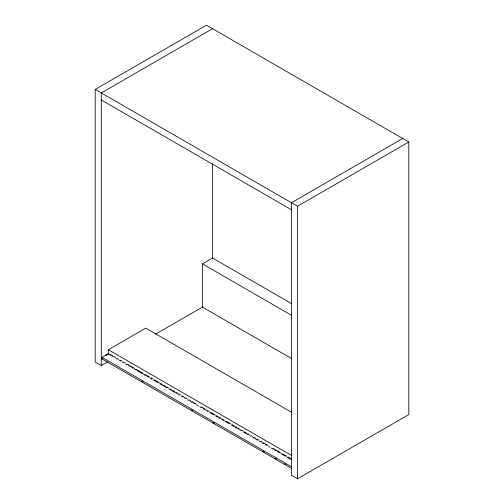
<?xml version="1.0" encoding="UTF-8"?>
<svg xmlns="http://www.w3.org/2000/svg" width="504" height="504" viewBox="0 0 504 504"><rect width="100%" height="100%" fill="white"/><g stroke="black" fill="none" stroke-linecap="round" stroke-linejoin="round"><path stroke-width="0.76" d="M101.953 357.714L101.959 358.388A0.662 0.384 -60 0 0 102.066 358.439M105.727 355.767L107.346 354.596A0.951 0.548 -60 0 1 107.604 354.507M108.694 353.43L101.903 357.349L101.613 358.684A1.147 0.662 -60 0 0 101.947 358.88A1.625 0.939 -60 0 0 102.577 358.665M107.383 361.973L101.272 365.501L95.206 361.992L95.206 89.441L206.476 25.2L408.794 142.008L408.794 414.559L297.524 478.8L291.451 475.297L291.451 202.747L402.728 138.499M212.549 28.703L101.272 92.95L101.272 365.501M95.206 89.441L297.524 206.249L408.794 142.008M291.728 358.646L202.432 307.094L202.432 263.875L212.549 258.035L291.621 303.685M108.354 354.4L108.354 349.732L145.782 328.123L291.652 412.335M108.694 353.821L108.354 354.01L111.082 355.585M155.553 334.158L203.049 306.741M101.272 99.956L291.451 209.752M202.432 263.875L291.728 315.428M108.354 349.732L291.715 455.591M110.735 354.608L112.783 355.793M114.143 356.574L115.51 357.361M117.552 358.546L118.919 359.333M120.28 360.121L121.647 360.908M123.688 362.086L125.055 362.874M127.096 364.052L128.463 364.839M129.824 365.627L134.593 368.38M135.96 369.167L143.457 373.502M144.818 374.283L149.594 377.042M150.954 377.83L153.002 379.008M154.363 379.796L159.132 382.549M160.499 383.336L162.54 384.521M163.907 385.308L165.268 386.089M166.635 386.877L168.676 388.061M170.043 388.849L171.404 389.636M172.765 390.424L174.812 391.602M176.173 392.389L178.221 393.567M179.582 394.355L180.949 395.142M182.309 395.93L184.357 397.114M185.718 397.895L187.078 398.683M189.126 399.867L190.487 400.655M191.854 401.442L196.623 404.195M201.398 406.949L206.167 409.702M207.528 410.489L208.895 411.277M210.937 412.461L215.032 414.824M216.392 415.605L221.162 418.364M222.529 419.152L224.57 420.33M225.937 421.117L230.706 423.87M232.067 424.658L234.114 425.842M235.475 426.63L236.842 427.411M238.203 428.198L240.251 429.383M241.611 430.17L242.978 430.958M244.339 431.745L246.387 432.923M247.748 433.711L249.108 434.498M251.156 435.676L252.517 436.464M253.884 437.251L255.925 438.436M257.292 439.217L258.653 440.005M260.7 441.189L262.061 441.976M263.422 442.764L268.197 445.517M272.966 448.27L280.463 452.598M282.511 453.783L286.6 456.145M287.967 456.926L291.369 458.898M112.449 356.372L113.809 357.16M115.857 358.344L117.218 359.125M119.259 360.31L120.626 361.097M121.987 361.885L123.354 362.672M125.395 363.85L126.762 364.638M128.123 365.425L130.171 366.603M131.531 367.391L132.892 368.178M134.259 368.966L136.3 370.15M137.668 370.931L142.437 373.691M143.804 374.478L145.845 375.656M147.212 376.444L148.573 377.231M149.934 378.019L151.981 379.197M153.342 379.984L158.117 382.738M159.478 383.525L166.975 387.859M169.023 389.038L176.52 393.366M177.881 394.153L179.248 394.941M181.289 396.119L182.656 396.906M184.017 397.694L185.384 398.481M187.425 399.666L188.792 400.447M190.153 401.234L192.194 402.419M193.561 403.206L194.922 403.994M196.969 405.172L198.33 405.959M199.697 406.747L201.739 407.925M203.106 408.712L204.466 409.5M205.827 410.288L207.875 411.472M209.236 412.253L214.011 415.012M215.372 415.8L217.419 416.978M218.78 417.766L220.147 418.553M221.508 419.341L223.556 420.519M224.916 421.306L229.005 423.669M231.053 424.847L238.549 429.181M239.91 429.962L241.277 430.75M243.319 431.934L248.094 434.687M249.455 435.475L250.816 436.262M252.863 437.441L254.224 438.228M255.591 439.016L257.632 440.2M258.999 440.987L260.36 441.769M261.727 442.556L263.768 443.74M265.136 444.528L266.496 445.316M268.538 446.494L269.905 447.281M271.265 448.069L273.313 449.247M274.674 450.034L276.041 450.822M277.402 451.609L279.449 452.794M280.81 453.575L285.579 456.334M286.946 457.122L291.035 459.478M101.947 357.323L291.444 466.723M141.485 381.2L142.846 381.988M191.243 409.928L192.604 410.716M213.053 422.522L214.421 423.31M262.817 451.25L264.178 452.038M275.083 458.338L276.444 459.125M284.628 463.844L285.988 464.631M101.758 358.823L291.249 468.229M297.524 206.249L297.524 478.8M212.549 163.8L212.549 258.054"/></g></svg>
